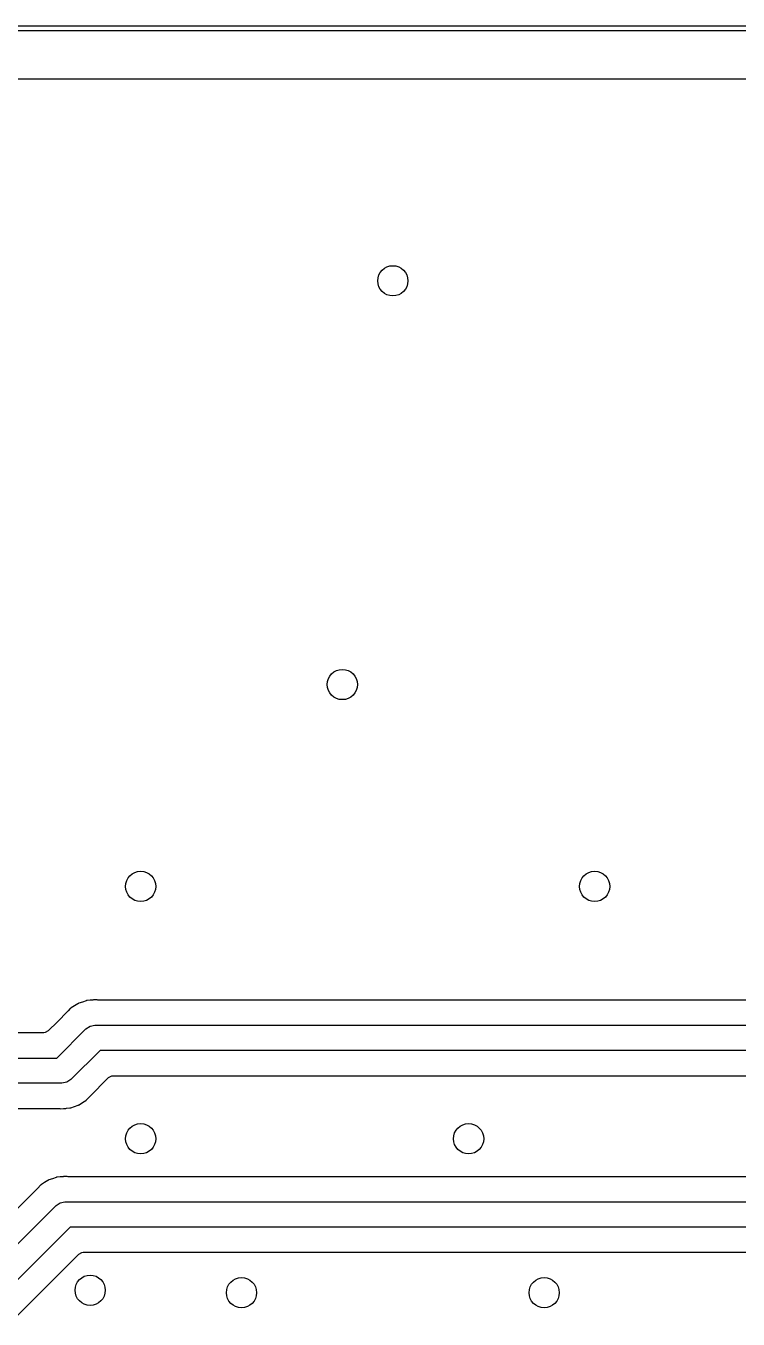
# Model space of a CAD drawing. Extents: x 1.18 to 9.06, y -3.74 to -1.97.
# Drawn here: x 2.588 to 3.143, y -2.975 to -1.967 of the extents above; entities that cross this region are included whole.
import ezdxf

# ---------------------------------------------------------------- set-up
doc = ezdxf.new("R2010")
doc.units = 0
doc.header["$MEASUREMENT"] = 0
doc.layers.add('BLACK', color=7, linetype='CONTINUOUS')

msp = doc.modelspace()

# ---------------------------------------------------------------- linework, layer by layer
at = {"layer": 'BLACK', "linetype": 'CONTINUOUS'}
for p, q in [((1.1811, -1.9665), (9.0551, -1.9665)), ((9.0531, -1.9705), (1.1831, -1.9705)), ((1.2254, -2.0079), (9.0109, -2.0079)), ((2.6223, -2.7331), (2.6207, -2.7348)), ((2.6225, -2.7329), (2.6223, -2.7331)), ((2.6228, -2.7327), (2.6225, -2.7329)), ((2.6225, -2.7329), (2.6225, -2.7329)), ((2.623, -2.7326), (2.6228, -2.7327)), ((2.6228, -2.7327), (2.6228, -2.7327)), ((2.6256, -2.731), (2.623, -2.7326)), ((2.6281, -2.7293), (2.6256, -2.731)), ((2.6283, -2.7292), (2.6281, -2.7293)), ((2.6286, -2.7291), (2.6283, -2.7292)), ((2.6283, -2.7292), (2.6283, -2.7292)), ((2.6289, -2.7289), (2.6286, -2.7291)), ((2.6286, -2.7291), (2.6286, -2.7291)), ((2.6317, -2.728), (2.6289, -2.7289)), ((2.6346, -2.727), (2.6317, -2.728)), ((2.6349, -2.7269), (2.6346, -2.727)), ((2.6351, -2.7268), (2.6349, -2.7269)), ((2.6349, -2.7269), (2.6349, -2.7269)), ((2.6354, -2.7268), (2.6351, -2.7268)), ((2.6351, -2.7268), (2.6351, -2.7268)), ((2.6378, -2.7266), (2.6354, -2.7268)), ((2.6384, -2.7265), (2.6378, -2.7266)), ((2.6389, -2.7265), (2.6384, -2.7265)), ((2.6397, -2.7264), (2.6389, -2.7265)), ((2.64, -2.7264), (2.6397, -2.7264)), ((2.6403, -2.7263), (2.64, -2.7264)), ((2.6405, -2.7263), (2.6403, -2.7263)), ((2.6423, -2.7262), (2.6405, -2.7263)), ((2.6432, -2.7263), (2.6423, -2.7262)), ((2.6439, -2.7264), (2.6432, -2.7263)), ((3.5482, -2.7264), (2.6439, -2.7264)), ((2.6122, -2.7434), (2.605, -2.7505)), ((2.6202, -2.7353), (2.6122, -2.7434)), ((2.6207, -2.7348), (2.6202, -2.7353)), ((2.6016, -2.7519), (2.2323, -2.7519)), ((2.6026, -2.7518), (2.6016, -2.7519)), ((2.605, -2.7505), (2.6026, -2.7518)), ((2.6118, -2.7717), (2.6345, -2.7489)), ((2.6345, -2.7489), (2.6377, -2.7468)), ((2.6377, -2.7468), (2.6414, -2.7461)), ((2.6414, -2.7461), (2.6414, -2.7461)), ((2.6414, -2.7461), (3.5728, -2.7461)), ((2.2075, -2.7717), (2.6118, -2.7717)), ((2.6455, -2.7657), (2.6228, -2.7885)), ((3.5827, -2.7657), (2.6455, -2.7657)), ((2.6158, -2.7913), (2.311, -2.7913)), ((2.6196, -2.7906), (2.6158, -2.7913)), ((2.6228, -2.7885), (2.6196, -2.7906)), ((2.637, -2.8021), (2.6522, -2.7869)), ((2.6522, -2.7869), (2.6547, -2.7856)), ((2.6547, -2.7856), (2.6557, -2.7855)), ((2.6557, -2.7855), (3.5792, -2.7855)), ((2.6347, -2.8045), (2.635, -2.8043)), ((2.635, -2.8043), (2.637, -2.8021)), ((2.3351, -2.811), (2.6133, -2.811)), ((2.6133, -2.811), (2.614, -2.8111)), ((2.614, -2.8111), (2.615, -2.8112)), ((2.615, -2.8112), (2.617, -2.8111)), ((2.617, -2.8111), (2.6172, -2.811)), ((2.6172, -2.811), (2.6176, -2.811)), ((2.6176, -2.811), (2.6176, -2.811)), ((2.6176, -2.811), (2.618, -2.811)), ((2.618, -2.811), (2.6188, -2.8109)), ((2.6188, -2.8109), (2.6194, -2.8108)), ((2.6194, -2.8108), (2.6219, -2.8106)), ((2.6219, -2.8106), (2.6219, -2.8106)), ((2.6219, -2.8106), (2.6221, -2.8106)), ((2.6221, -2.8106), (2.6224, -2.8105)), ((2.6221, -2.8106), (2.6221, -2.8106)), ((2.6224, -2.8105), (2.6227, -2.8104)), ((2.6224, -2.8105), (2.6224, -2.8105)), ((2.6227, -2.8104), (2.6255, -2.8094)), ((2.6227, -2.8104), (2.6227, -2.8104)), ((2.6255, -2.8094), (2.6284, -2.8085)), ((2.6284, -2.8085), (2.6287, -2.8083)), ((2.6284, -2.8085), (2.6284, -2.8085)), ((2.6287, -2.8083), (2.6289, -2.8082)), ((2.6287, -2.8083), (2.6287, -2.8083)), ((2.6289, -2.8082), (2.6292, -2.8081)), ((2.6289, -2.8082), (2.6289, -2.8082)), ((2.6292, -2.8081), (2.6317, -2.8064)), ((2.6292, -2.8081), (2.6292, -2.8081)), ((2.6317, -2.8064), (2.6343, -2.8048)), ((2.6343, -2.8048), (2.6345, -2.8047)), ((2.6343, -2.8048), (2.6343, -2.8048)), ((2.6345, -2.8047), (2.6348, -2.8045)), ((2.6345, -2.8047), (2.6345, -2.8047)), ((2.6348, -2.8045), (2.6347, -2.8045)), ((2.6112, -2.8648), (2.6084, -2.8658)), ((2.6115, -2.8647), (2.6112, -2.8648)), ((2.6118, -2.8646), (2.6115, -2.8647)), ((2.6115, -2.8647), (2.6115, -2.8647)), ((2.6121, -2.8646), (2.6118, -2.8646)), ((2.6118, -2.8646), (2.6118, -2.8646)), ((2.6145, -2.8644), (2.6121, -2.8646)), ((2.6151, -2.8643), (2.6145, -2.8644)), ((2.6155, -2.8643), (2.6151, -2.8643)), ((2.6164, -2.8642), (2.6155, -2.8643)), ((2.6167, -2.8642), (2.6164, -2.8642)), ((2.6169, -2.8641), (2.6167, -2.8642)), ((2.6172, -2.8641), (2.6169, -2.8641)), ((2.619, -2.864), (2.6172, -2.8641)), ((2.6199, -2.8641), (2.619, -2.864)), ((2.6206, -2.8642), (2.6199, -2.8641)), ((3.5041, -2.8642), (2.6206, -2.8642)), ((2.5969, -2.8731), (2.5463, -2.9237)), ((2.599, -2.8709), (2.5969, -2.8731)), ((2.5992, -2.8707), (2.599, -2.8709)), ((2.5994, -2.8705), (2.5992, -2.8707)), ((2.5992, -2.8707), (2.5992, -2.8707)), ((2.5997, -2.8704), (2.5994, -2.8705)), ((2.5994, -2.8705), (2.5994, -2.8705)), ((2.6022, -2.8688), (2.5997, -2.8704)), ((2.6048, -2.8671), (2.6022, -2.8688)), ((2.605, -2.867), (2.6048, -2.8671)), ((2.6053, -2.8669), (2.605, -2.867)), ((2.605, -2.867), (2.605, -2.867)), ((2.6055, -2.8667), (2.6053, -2.8669)), ((2.6053, -2.8669), (2.6053, -2.8669)), ((2.6084, -2.8658), (2.6055, -2.8667)), ((2.6112, -2.8867), (2.6143, -2.8846)), ((2.6143, -2.8846), (2.6181, -2.8839)), ((2.6181, -2.8839), (3.5045, -2.8839)), ((2.553, -2.9449), (2.6112, -2.8867)), ((2.6222, -2.9035), (2.564, -2.9617)), ((3.5005, -2.9035), (2.6222, -2.9035)), ((2.5783, -2.9753), (2.6289, -2.9247)), ((2.6289, -2.9247), (2.6313, -2.9234)), ((2.6313, -2.9234), (2.6324, -2.9232)), ((2.6324, -2.9232), (3.4903, -2.9232))]:
    msp.add_line(p, q, dxfattribs=at)
at = {"layer": 'BLACK'}
for centre in [(2.874, -2.1654), (2.8346, -2.4803), (2.6772, -2.6378), (3.0315, -2.6378), (2.6772, -2.8346), (2.9331, -2.8346), (2.6378, -2.9528), (2.7559, -2.9547), (2.9921, -2.9547)]:
    msp.add_circle(centre, 0.0118, dxfattribs=at)

doc.saveas('drawing.dxf')
